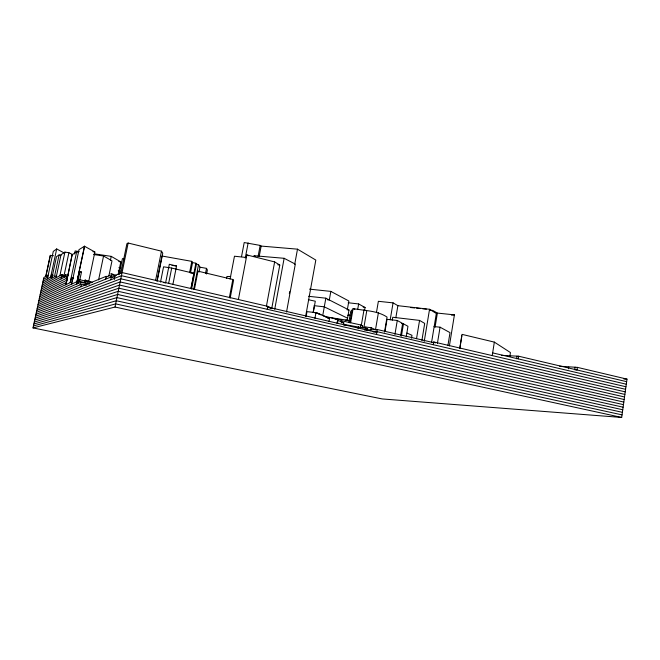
<?xml version="1.0" encoding="UTF-8"?>
<svg xmlns="http://www.w3.org/2000/svg" width="660" height="660" viewBox="0 0 660 660"><rect width="100%" height="100%" fill="white"/><g stroke="black" fill="none" stroke-linecap="round" stroke-linejoin="round"><path stroke-width="0.99" d="M47.495 277.101L47.924 275.121L43.84 277.513L33 327.904L382.214 398.945L621.687 417.45L627 379.129L577.401 367.373L559.622 366.226M575.099 367.158L574.72 369.748L577.021 369.971L577.401 367.373M568.45 368.816L568.706 367.1M509.842 356.474L510.444 352.564L494.34 342.111L462.008 334.364L459.814 348.034M516.59 358.817L516.994 356.152L518.628 356.21L626.645 381.67M518.224 358.883L518.628 356.21M492.236 355.591L494.34 342.111M459.863 348.29L461.876 335.742M447.925 345.485L450.013 332.623L440.063 327.187L433.983 326.576M449.386 345.972L454.418 314.861L437.382 313.087L432.779 310.439L429.742 310.126M431.541 342.573L436.318 313.492L429.544 309.284L397.881 305.679L393.071 302.866L378.37 301.307L376.456 312.452M435.055 327.261L437.382 313.087M433.249 344.71L433.702 341.946L625.944 386.76M437.407 343.456L440.063 327.187M416.526 338.671L419.562 320.397L392.733 317.254L392.23 320.265M421.897 340.403L424.702 323.408L419.562 320.397M424.248 341.36L429.544 309.284M406.238 336.971L407.962 326.287L403.466 323.837L401.47 323.614M411.485 338.209L411.972 335.288L406.898 333.044M395.835 317.774L397.881 305.679M394.927 334.438L397.279 320.479L387.049 319.308L385.027 331.196M400.595 335.676L402.649 323.474L397.279 320.479M401.42 336.022L403.466 323.837M376.48 334.496L377.33 329.538L433.587 342.639M384.508 332.071L387.057 317.097C376.959 310.357 364.576 310.885 353.108 308.525L350.625 322.74M390.184 319.869L393.071 302.866M363.899 327.385L366.704 311.165M365.491 329.018L365.83 327.046L371.126 327.723L376.225 330.025M367.29 330.701L367.637 328.713L345.988 324.778L344.132 325.091M370.615 330.685L371.126 327.723M375.581 329.216L378.444 312.493M357.761 309.012L358.644 303.955L348.224 302.759M358.141 328.713L358.487 326.725M360.36 327.979L360.88 324.976L341.814 320.818L341.088 319.679L334.975 319.036M361.284 325.504L364.015 309.754M364.567 310.497L365.087 307.51L358.644 303.955M362.183 327.731L362.53 325.743L360.88 324.976M337.532 323.326L338.052 320.389L343.843 322.897L343.505 324.835M340.725 321.709L341.088 319.679M341.459 322.831L341.814 320.818M347.424 309.202L348.868 301.001L330.833 291.398L309.507 289.138M347.242 320.017L349 310.002L325.842 298.188L308.583 296.29M348.843 322.195L350.757 311.289L352.151 309.812L349.866 322.864M330.833 291.398L329.307 299.953L327.277 299.731M329.01 321.436L329.546 318.417L315.967 312.625L306.999 311.652L306.133 316.421M337.004 323.367L337.705 319.415L324.572 316.189M313.145 312.394L314.35 305.695M313.351 312.048L315.298 301.216L308.352 299.706M314.935 318.376L315.967 312.625M325.842 298.188L322.748 315.496L326.345 317.171M305.687 316.14L315.818 260.065L297.495 249.166L261.162 246.081L260.164 245.413L244.208 242.55L241.519 256.674M289.336 293.667L289.707 291.646M294.715 264.338L297.495 249.166M286.531 312.015L295.309 264.115L284.138 258.299L253.894 255.709L255.7 256.591M274.717 309.301L284.138 258.299M274.642 261.913L266.442 306.034L271.722 308.591L279.79 265.031L274.642 261.913L246.848 254.941L238.392 299.533M267.234 309.301L267.787 306.347L122.083 272.563L114.716 275.525L114.394 279.064L114.716 275.525M258.068 256.517L260.164 245.413M259.264 256.146L261.162 246.081M245.264 258.076L248.143 242.913M226.537 278.479L226.916 276.482L230.703 276.474M230.101 279.04L234.465 256.22L246.361 257.483M232.823 279.485L229.399 297.445L230.183 298.072L233.59 280.178L232.823 279.485L197.983 271.144L194.428 289.336M199.031 272.077L199.988 267.193L198.536 264.561L196.449 264.182L195.871 263.216L192.538 262.622L191.804 261.36L161.989 256.014L156.956 281.102M205.557 273.248L206.506 268.364L199.988 267.193M206.596 274.015L207.38 269.989L206.506 268.364M189.635 272.407L191.804 261.36M190.583 272.596L192.538 262.622M190.987 288.156L195.871 263.216M191.054 288.552L194.032 273.372L171.699 268.051L163.564 266.822L160.512 282.101M191.59 288.981L196.449 264.182M193.685 289.361L198.536 264.561M172.912 284.344L176.55 266.013L169.323 264.28L165.652 282.661M157.162 281.053L162.748 253.201L161.469 251.163L128.147 243.037L126.91 243.68L120.879 273.042M168.655 283.363L171.699 268.051M155.612 280.335L161.469 251.163M118.165 274.659L120.788 261.896L111.235 256.369L94.19 253.811M119.146 274.618L122.438 258.613L124.426 258.959M33 327.904L115.013 307.032L128.147 243.037M105.658 279.163L106.26 276.268L38.024 304.565M110.401 260.395L111.235 256.369M108.867 275.946L111.994 260.84L103.562 256.006L93.588 254.504M110.797 279.823L111.87 274.626L115.244 275.971M87.772 283.28L88.11 281.647L77.69 279.254M88.679 281.614L94.875 251.996L84.455 246.229L79.01 249.637L71.742 284.056M98.587 279.939L103.562 256.006M84.455 246.229L76.981 281.68L84.645 246.254M76.741 284.014L79.332 271.73L79.934 271.425L81.477 272.06L79.489 281.515M77.344 283.75L79.934 271.425M77.797 283.552L78.317 281.077L89.661 283.717M80.107 284.815L80.635 282.298L89.314 284.122M81.04 286.729L81.568 284.196L86.567 285.153M84.76 281.68L85.099 280.071L92.136 282.233M85.528 282.686L85.866 281.053M63.888 276.284L68.904 252.706L64.911 252.128L61 254.727L56.092 277.728M64.548 277.15L65.505 274.651L68.368 275.294M65.026 276.903L65.505 274.651M66.289 278.281L66.775 276.004L41.349 289.088M72.138 254.735L65.959 284.749L72.138 254.735L76.626 251.947L78.622 252.244M74.514 253.96L75.149 250.965L79.159 251.559M70.125 282.653L76.626 251.947M70.942 280.153L71.445 277.794L73.458 278.248M50.663 277.06L56.686 248.944L64.416 253.11M50.968 276.895L51.397 274.857L53.386 275.302M51.876 278.182L56.479 256.682L59.103 254.925L61.05 255.214M54.425 276.779L59.103 254.925M59.887 275.682L64.911 252.128M61.479 276.771L61.949 274.576L65.439 276.169M61.141 278.899L61.957 275.055L64.952 275.731M45.697 276.424L50.209 255.42L53.518 255.692M45.944 276.276L50.465 255.238M47.388 278.908L53.287 251.394L56.686 248.944M43.428 279.436L47.809 276.92M43.015 281.366L52.313 276.127M42.595 283.297L56.537 275.616M42.182 285.219L61.949 274.576M61.957 275.055L64.449 276.317M41.77 287.149L61.603 276.705M61.487 277.25L64.903 275.467M40.936 291.019L67.419 277.876M40.524 292.949L66.932 280.17M71.445 277.794L73.623 278.347M40.103 294.88L66.445 282.455M70.628 280.302L72.749 279.287M39.691 296.818L72.245 281.671M39.27 298.757L77.261 281.556L78.688 281.779M77.863 281.284L78.317 281.077M38.858 300.688L80.635 282.298M38.437 302.626L81.568 284.196M106.111 276.994L111.045 274.964M37.603 306.504L111.408 276.853M111.251 277.596L114.559 276.276L114.856 276.804M37.183 308.451L121.448 275.682L625.235 391.858M36.77 310.39L120.805 278.809L624.88 394.408M36.349 312.328L120.161 281.935L624.525 396.965M35.929 314.275L119.518 285.062L624.17 399.523M35.516 316.222L118.874 288.189L623.815 402.072M35.095 318.161L118.231 291.324L623.461 404.638M34.675 320.108L117.587 294.459L623.106 407.195M34.254 322.055L116.944 297.602L622.751 409.753M33.842 324.01L116.3 300.745L622.396 412.318M33.421 325.957L115.657 303.889L622.042 414.884M365.632 329.002L367.637 328.713M345.213 320.413L349.594 320.504M361.639 327.55L365.83 327.046M451.448 315.117L454.418 314.861M377.33 329.538L364.452 330.008M373.024 331.914L376.967 331.658L625.589 389.309M345.667 320.199L346.558 320.141M516.994 356.152L501.41 355.327M623.914 379.054L627 379.129M410.751 307.535L414.653 307.939M416.608 308.137L420.511 308.542M422.458 308.74L426.36 309.144M277.769 264.808L279.79 265.031M327.583 318.202L329.546 318.417M314.143 305.671L324.291 306.834L347.564 318.194M346.987 309.771L349 310.002M314.366 312.634L317.386 312.997L320.974 314.663L318.978 314.432M347.746 315.274L349.75 315.521M171.971 265.386L176.55 266.013M190.121 272.827L194.032 273.372M341.814 322.608L343.843 322.897M360.525 325.446L362.53 325.743M92.895 251.699L94.875 251.996M118.783 261.591L120.788 261.896M118.214 270.806L120.227 271.103M330.388 317.6L349.668 320.611M163.564 282.571L165.602 282.884M79.332 271.73L81.477 272.06M120.945 267.877L118.965 267.556L120.664 268.537M115.013 307.032L621.687 417.45M376.843 332.368L267.647 307.082L269.338 307.915M492.657 352.894L626.299 384.219M363.14 307.015L365.087 307.51M88.11 281.647L91.732 282.703M110.302 276.416L113.099 277.513M110.921 273.438L116.234 275.566M85.099 280.071L86.872 280.921M267.787 306.347L272.011 308.435M68.904 252.706L72.493 254.488M246.848 254.941L248.465 255.758M353.108 308.525L354.841 309.416M348.521 314.597L350.163 315.48M433.702 341.946L435.303 342.944"/></g></svg>
